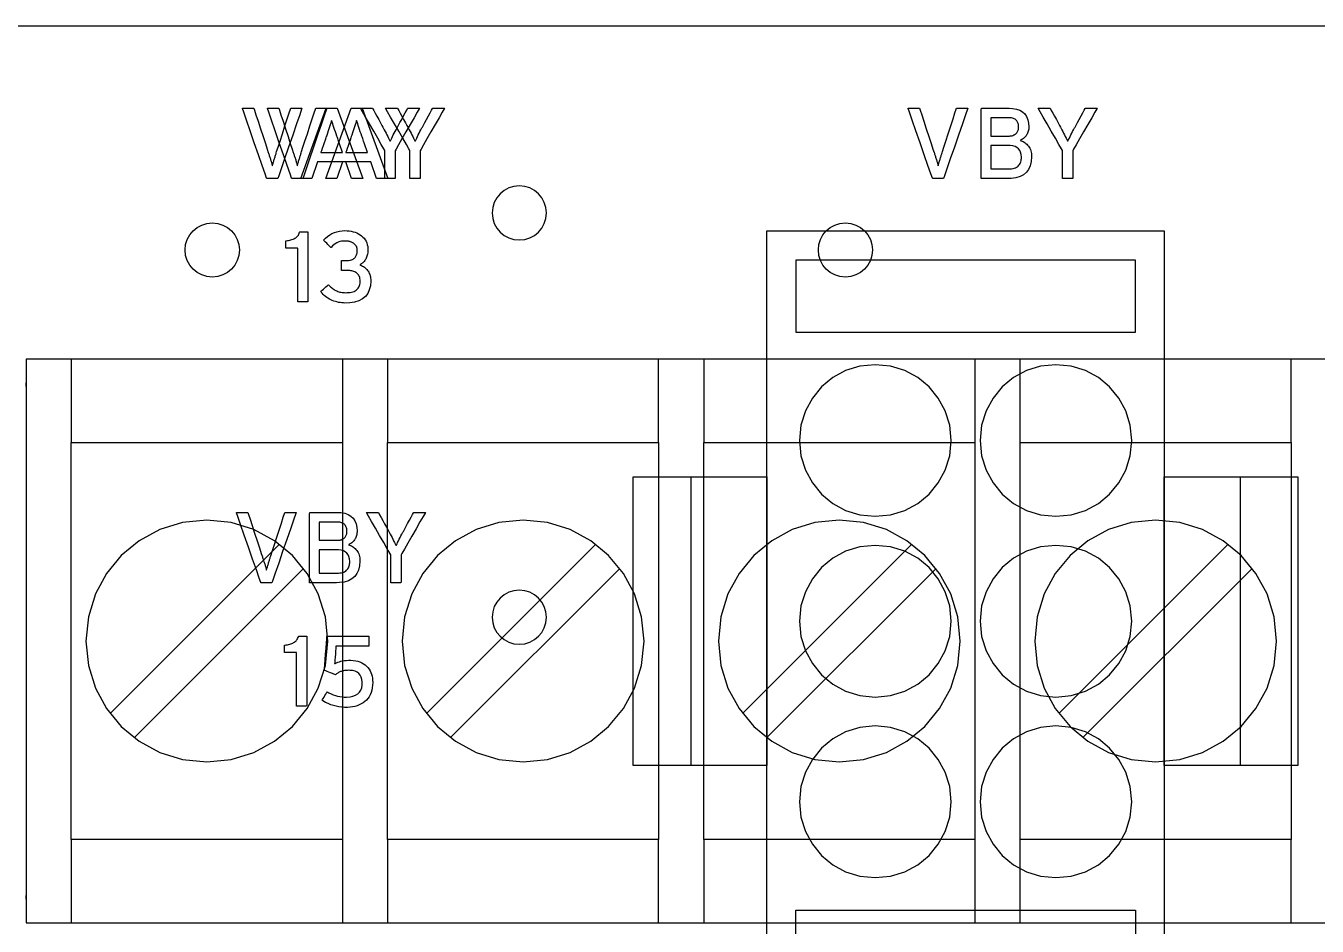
# Model space of a CAD drawing. Extents: x 1 to 47.7, y 0.2 to 33.3.
# Drawn here: x 32.801 to 34.587, y 10.786 to 12.033 of the extents above; entities that cross this region are included whole.
import ezdxf

# ---------------------------------------------------------------- set-up
doc = ezdxf.new("R2010")
doc.units = 0
doc.header["$MEASUREMENT"] = 0
for name, color, linetype in [('1_1__SCREW_TERMINAL_BLOCK_', 7, 'CONTINUOUS'), ('1_2__CONNECTORIZED_RELAY__', 7, 'CONTINUOUS'), ('4_0_____DWG', 7, 'CONTINUOUS')]:
    doc.layers.add(name, color=color, linetype=linetype)

msp = doc.modelspace()

# ---------------------------------------------------------------- linework, layer by layer
at = {"layer": '1_1__SCREW_TERMINAL_BLOCK_'}
for points in [[(33.1839, 11.8214), (33.1834, 11.8214), (33.1819, 11.8214), (33.1797, 11.8214), (33.1771, 11.8214), (33.1744, 11.8214), (33.172, 11.8214), (33.17, 11.8214), (33.1688, 11.8214), (33.1684, 11.8219), (33.1663, 11.8279), (33.1624, 11.8393), (33.1572, 11.8542), (33.1514, 11.8708), (33.1457, 11.8873), (33.1406, 11.902), (33.1368, 11.9129), (33.1349, 11.9183), (33.1351, 11.9186), (33.1364, 11.9186), (33.1385, 11.9186), (33.1411, 11.9186), (33.1439, 11.9186), (33.1465, 11.9186), (33.1487, 11.9186), (33.1502, 11.9186), (33.1507, 11.9186), (33.1516, 11.9159), (33.1537, 11.9095), (33.1566, 11.9005), (33.16, 11.8901), (33.1635, 11.8794), (33.1667, 11.8696), (33.1692, 11.8619), (33.1707, 11.8573), (33.1711, 11.8562), (33.1714, 11.8551), (33.1718, 11.8541), (33.1722, 11.853), (33.1725, 11.8519), (33.1729, 11.8508), (33.1733, 11.8496), (33.1737, 11.8485), (33.1741, 11.8473), (33.1744, 11.8461), (33.1747, 11.8449), (33.175, 11.8439), (33.1753, 11.8428), (33.1756, 11.8419), (33.1758, 11.841), (33.176, 11.8402), (33.1762, 11.8394), (33.1764, 11.839), (33.1766, 11.8397), (33.1768, 11.8405), (33.177, 11.8413), (33.1773, 11.8422), (33.1776, 11.8432), (33.1779, 11.8442), (33.1782, 11.8453), (33.1786, 11.8465), (33.179, 11.8477), (33.1793, 11.8489), (33.1797, 11.8501), (33.18, 11.8513), (33.1804, 11.8524), (33.1807, 11.8535), (33.1811, 11.8546), (33.1814, 11.8556), (33.1817, 11.8567), (33.1823, 11.8587), (33.1842, 11.8645), (33.187, 11.8731), (33.1903, 11.8833), (33.1938, 11.894), (33.197, 11.904), (33.1996, 11.9122), (33.2013, 11.9174), (33.2018, 11.9186), (33.2026, 11.9186), (33.2044, 11.9186), (33.2067, 11.9186), (33.2094, 11.9186), (33.2121, 11.9186), (33.2144, 11.9186), (33.2163, 11.9186), (33.2172, 11.9186), (33.2168, 11.9171), (33.2142, 11.9095), (33.2099, 11.897), (33.2045, 11.8814), (33.1988, 11.8646), (33.1932, 11.8485), (33.1885, 11.8346), (33.1852, 11.825)], [(33.3462, 11.8598), (33.3462, 11.8584), (33.3462, 11.8546), (33.3462, 11.8491), (33.3462, 11.8427), (33.3462, 11.8361), (33.3462, 11.83), (33.3462, 11.825), (33.3462, 11.822), (33.3462, 11.8214), (33.3453, 11.8214), (33.3436, 11.8214), (33.3415, 11.8214), (33.3391, 11.8214), (33.3367, 11.8214), (33.3346, 11.8214), (33.333, 11.8214), (33.3322, 11.8214), (33.3321, 11.8222), (33.3321, 11.8254), (33.3321, 11.8305), (33.3321, 11.8367), (33.3321, 11.8434), (33.3321, 11.8497), (33.3321, 11.8551), (33.3321, 11.8587), (33.3321, 11.8599), (33.3307, 11.8624), (33.3272, 11.8685), (33.3223, 11.8771), (33.3166, 11.8869), (33.3108, 11.897), (33.3055, 11.9063), (33.3012, 11.9136), (33.2988, 11.9179), (33.2985, 11.9186), (33.2996, 11.9186), (33.3016, 11.9186), (33.3042, 11.9186), (33.3071, 11.9186), (33.3099, 11.9186), (33.3123, 11.9186), (33.3141, 11.9186), (33.3149, 11.9186), (33.3153, 11.9179), (33.3166, 11.9155), (33.3186, 11.9119), (33.321, 11.9075), (33.3235, 11.9029), (33.3259, 11.8985), (33.3279, 11.8949), (33.3292, 11.8925), (33.3298, 11.8913), (33.3312, 11.8887), (33.3325, 11.8863), (33.3337, 11.8839), (33.3349, 11.8816), (33.336, 11.8794), (33.337, 11.8773), (33.338, 11.8753), (33.3389, 11.8734), (33.3397, 11.8735), (33.3406, 11.8754), (33.3416, 11.8773), (33.3426, 11.8794), (33.3437, 11.8816), (33.3449, 11.8839), (33.3461, 11.8863), (33.3474, 11.8888), (33.3488, 11.8914), (33.3494, 11.8925), (33.3508, 11.895), (33.3528, 11.8988), (33.3553, 11.9032), (33.3578, 11.9079), (33.3602, 11.9122), (33.3622, 11.9158), (33.3634, 11.9181), (33.3638, 11.9186), (33.3647, 11.9186), (33.3665, 11.9186), (33.369, 11.9186), (33.3717, 11.9186), (33.3745, 11.9186), (33.377, 11.9186), (33.3789, 11.9186), (33.3799, 11.9186), (33.3795, 11.9177), (33.3768, 11.9131), (33.3725, 11.9055), (33.3671, 11.8961), (33.3612, 11.886), (33.3556, 11.8762), (33.3508, 11.8678), (33.3475, 11.862)], [(34.0705, 11.8214), (34.07, 11.8214), (34.0684, 11.8214), (34.0663, 11.8214), (34.0637, 11.8214), (34.061, 11.8214), (34.0586, 11.8214), (34.0566, 11.8214), (34.0554, 11.8214), (34.055, 11.8219), (34.0529, 11.8279), (34.0489, 11.8393), (34.0438, 11.8542), (34.038, 11.8708), (34.0322, 11.8873), (34.0272, 11.902), (34.0234, 11.9129), (34.0215, 11.9183), (34.0217, 11.9186), (34.023, 11.9186), (34.0251, 11.9186), (34.0277, 11.9186), (34.0304, 11.9186), (34.0331, 11.9186), (34.0353, 11.9186), (34.0368, 11.9186), (34.0373, 11.9186), (34.0381, 11.9159), (34.0402, 11.9095), (34.0432, 11.9005), (34.0466, 11.8901), (34.0501, 11.8794), (34.0533, 11.8696), (34.0558, 11.8619), (34.0573, 11.8573), (34.0577, 11.8562), (34.058, 11.8551), (34.0584, 11.8541), (34.0587, 11.853), (34.0591, 11.8519), (34.0595, 11.8508), (34.0599, 11.8496), (34.0602, 11.8485), (34.0606, 11.8473), (34.061, 11.8461), (34.0613, 11.8449), (34.0616, 11.8439), (34.0619, 11.8428), (34.0621, 11.8419), (34.0624, 11.841), (34.0626, 11.8402), (34.0628, 11.8394), (34.063, 11.839), (34.0631, 11.8397), (34.0634, 11.8405), (34.0636, 11.8413), (34.0639, 11.8422), (34.0641, 11.8432), (34.0645, 11.8442), (34.0648, 11.8453), (34.0652, 11.8465), (34.0656, 11.8477), (34.0659, 11.8489), (34.0663, 11.8501), (34.0666, 11.8513), (34.067, 11.8524), (34.0673, 11.8535), (34.0676, 11.8546), (34.068, 11.8556), (34.0683, 11.8567), (34.0689, 11.8587), (34.0708, 11.8645), (34.0736, 11.8731), (34.0769, 11.8833), (34.0803, 11.894), (34.0836, 11.904), (34.0862, 11.9122), (34.0879, 11.9174), (34.0883, 11.9186), (34.0892, 11.9186), (34.091, 11.9186), (34.0933, 11.9186), (34.096, 11.9186), (34.0986, 11.9186), (34.101, 11.9186), (34.1029, 11.9186), (34.1038, 11.9186), (34.1034, 11.9171), (34.1008, 11.9095), (34.0965, 11.897), (34.0911, 11.8814), (34.0854, 11.8646), (34.0798, 11.8485), (34.0751, 11.8346), (34.0718, 11.825)], [(34.1923, 11.8512), (34.1918, 11.8447), (34.1904, 11.8389), (34.1881, 11.834), (34.185, 11.8299), (34.1811, 11.8266), (34.1763, 11.8241), (34.1706, 11.8224), (34.1641, 11.8215), (34.1598, 11.8214), (34.1572, 11.8214), (34.1527, 11.8214), (34.1468, 11.8214), (34.1403, 11.8214), (34.1339, 11.8214), (34.1284, 11.8214), (34.1244, 11.8214), (34.1227, 11.8214), (34.1227, 11.8243), (34.1227, 11.8335), (34.1227, 11.8472), (34.1227, 11.8634), (34.1227, 11.8804), (34.1227, 11.8962), (34.1227, 11.909), (34.1227, 11.9169), (34.1229, 11.9186), (34.1252, 11.9186), (34.1298, 11.9186), (34.1357, 11.9186), (34.1424, 11.9186), (34.149, 11.9186), (34.1549, 11.9186), (34.1592, 11.9186), (34.1613, 11.9186), (34.166, 11.9184), (34.1712, 11.9175), (34.1758, 11.9159), (34.1796, 11.9136), (34.1828, 11.9107), (34.1853, 11.907), (34.187, 11.9027), (34.1881, 11.8977), (34.1884, 11.893), (34.1883, 11.8913), (34.1882, 11.8898), (34.1879, 11.8882), (34.1876, 11.8868), (34.1872, 11.8854), (34.1866, 11.8841), (34.186, 11.8828), (34.1853, 11.8817), (34.1845, 11.8806), (34.1837, 11.8795), (34.1828, 11.8785), (34.1819, 11.8776), (34.1809, 11.8767), (34.1798, 11.8759), (34.1787, 11.8752), (34.1775, 11.8745), (34.1766, 11.8739), (34.1779, 11.8735), (34.1793, 11.873), (34.1806, 11.8723), (34.1819, 11.8716), (34.1832, 11.8708), (34.1844, 11.8698), (34.1856, 11.8687), (34.1868, 11.8675), (34.1879, 11.8662), (34.1889, 11.8648), (34.1898, 11.8632), (34.1905, 11.8615), (34.1911, 11.8597), (34.1916, 11.8578), (34.192, 11.8557), (34.1922, 11.8535)], [(34.2492, 11.8598), (34.2492, 11.8584), (34.2492, 11.8546), (34.2492, 11.8491), (34.2492, 11.8427), (34.2492, 11.8361), (34.2492, 11.83), (34.2492, 11.825), (34.2492, 11.822), (34.2491, 11.8214), (34.2482, 11.8214), (34.2466, 11.8214), (34.2444, 11.8214), (34.242, 11.8214), (34.2396, 11.8214), (34.2375, 11.8214), (34.2359, 11.8214), (34.2351, 11.8214), (34.2351, 11.8222), (34.2351, 11.8254), (34.2351, 11.8305), (34.2351, 11.8367), (34.2351, 11.8434), (34.2351, 11.8497), (34.2351, 11.8551), (34.2351, 11.8587), (34.2351, 11.8599), (34.2336, 11.8624), (34.2301, 11.8685), (34.2252, 11.8771), (34.2195, 11.8869), (34.2137, 11.897), (34.2084, 11.9063), (34.2042, 11.9136), (34.2017, 11.9179), (34.2015, 11.9186), (34.2026, 11.9186), (34.2046, 11.9186), (34.2071, 11.9186), (34.21, 11.9186), (34.2128, 11.9186), (34.2152, 11.9186), (34.217, 11.9186), (34.2178, 11.9186), (34.2182, 11.9179), (34.2195, 11.9155), (34.2215, 11.9119), (34.2239, 11.9075), (34.2265, 11.9029), (34.2288, 11.8985), (34.2308, 11.8949), (34.2321, 11.8925), (34.2328, 11.8913), (34.2341, 11.8887), (34.2354, 11.8863), (34.2366, 11.8839), (34.2378, 11.8816), (34.2389, 11.8794), (34.2399, 11.8773), (34.2409, 11.8753), (34.2418, 11.8734), (34.2427, 11.8735), (34.2435, 11.8754), (34.2445, 11.8773), (34.2455, 11.8794), (34.2466, 11.8816), (34.2478, 11.8839), (34.249, 11.8863), (34.2504, 11.8888), (34.2517, 11.8914), (34.2523, 11.8925), (34.2537, 11.895), (34.2558, 11.8988), (34.2582, 11.9032), (34.2608, 11.9079), (34.2632, 11.9122), (34.2651, 11.9158), (34.2663, 11.9181), (34.2667, 11.9186), (34.2676, 11.9186), (34.2694, 11.9186), (34.2719, 11.9186), (34.2747, 11.9186), (34.2774, 11.9186), (34.2799, 11.9186), (34.2818, 11.9186), (34.2828, 11.9186), (34.2824, 11.9177), (34.2797, 11.9131), (34.2754, 11.9055), (34.27, 11.8961), (34.2642, 11.886), (34.2585, 11.8762), (34.2538, 11.8678), (34.2504, 11.862)], [(33.2656, 11.8799), (33.2645, 11.8831), (33.2635, 11.8861), (33.2625, 11.8891), (33.2616, 11.8919), (33.2607, 11.8946), (33.2599, 11.8971), (33.2591, 11.8995), (33.2584, 11.9018), (33.2578, 11.9005), (33.2571, 11.8981), (33.2563, 11.8956), (33.2555, 11.893), (33.2546, 11.8902), (33.2537, 11.8873), (33.2527, 11.8843), (33.2516, 11.8811), (33.251, 11.8794), (33.2504, 11.8775), (33.2493, 11.8744), (33.248, 11.8706), (33.2466, 11.8666), (33.2453, 11.8628), (33.2442, 11.8597), (33.2436, 11.8578), (33.2436, 11.8575), (33.2458, 11.8575), (33.2496, 11.8575), (33.2546, 11.8575), (33.2601, 11.8575), (33.2653, 11.8575), (33.2697, 11.8575), (33.2726, 11.8575), (33.2734, 11.8575), (33.273, 11.8588), (33.272, 11.8615), (33.2708, 11.8651), (33.2694, 11.8691), (33.268, 11.8731), (33.2668, 11.8765), (33.2659, 11.879)], [(34.1743, 11.8926), (34.1743, 11.8938), (34.1741, 11.895), (34.174, 11.8962), (34.1737, 11.8973), (34.1733, 11.8984), (34.1729, 11.8994), (34.1724, 11.9004), (34.1718, 11.9013), (34.1711, 11.9021), (34.1702, 11.9028), (34.1693, 11.9035), (34.1682, 11.904), (34.167, 11.9044), (34.1657, 11.9048), (34.1643, 11.9051), (34.1628, 11.9052), (34.1612, 11.9053), (34.1603, 11.9053), (34.1577, 11.9053), (34.154, 11.9053), (34.1497, 11.9053), (34.1453, 11.9053), (34.1412, 11.9053), (34.1381, 11.9053), (34.1362, 11.9053), (34.136, 11.9051), (34.136, 11.9032), (34.136, 11.9001), (34.136, 11.896), (34.136, 11.8916), (34.136, 11.8873), (34.136, 11.8837), (34.136, 11.8811), (34.136, 11.8801), (34.1369, 11.8801), (34.1395, 11.8801), (34.1432, 11.8801), (34.1475, 11.8801), (34.1519, 11.8801), (34.156, 11.8801), (34.1592, 11.8801), (34.161, 11.8801), (34.1617, 11.8801), (34.1625, 11.8802), (34.1633, 11.8802), (34.164, 11.8803), (34.1647, 11.8805), (34.1654, 11.8806), (34.1661, 11.8808), (34.1667, 11.881), (34.1673, 11.8813), (34.1678, 11.8816), (34.1684, 11.8818), (34.1689, 11.8821), (34.1694, 11.8825), (34.1699, 11.8828), (34.1703, 11.8831), (34.1707, 11.8835), (34.1712, 11.8839), (34.1717, 11.8845), (34.1723, 11.8853), (34.1728, 11.8862), (34.1733, 11.8872), (34.1736, 11.8882), (34.1739, 11.8892), (34.1741, 11.8903), (34.1743, 11.8914)], [(34.1782, 11.8508), (34.1779, 11.8544), (34.1771, 11.8576), (34.1759, 11.8602), (34.1742, 11.8625), (34.172, 11.8643), (34.1694, 11.8656), (34.1663, 11.8665), (34.1628, 11.867), (34.161, 11.867), (34.1588, 11.867), (34.1553, 11.867), (34.151, 11.867), (34.1464, 11.867), (34.1421, 11.867), (34.1386, 11.867), (34.1364, 11.867), (34.136, 11.8668), (34.136, 11.8648), (34.136, 11.8608), (34.136, 11.8556), (34.136, 11.8499), (34.136, 11.8442), (34.136, 11.8394), (34.136, 11.836), (34.136, 11.8347), (34.137, 11.8347), (34.1396, 11.8347), (34.1434, 11.8347), (34.1478, 11.8347), (34.1523, 11.8347), (34.1563, 11.8347), (34.1594, 11.8347), (34.161, 11.8347), (34.1626, 11.8347), (34.1646, 11.8349), (34.1666, 11.8352), (34.1683, 11.8356), (34.1699, 11.8361), (34.1714, 11.8368), (34.1726, 11.8376), (34.1738, 11.8386), (34.1747, 11.8396), (34.1755, 11.8407), (34.1762, 11.8419), (34.1768, 11.8432), (34.1773, 11.8446), (34.1777, 11.846), (34.178, 11.8475), (34.1781, 11.8491)], [(33.0962, 11.7224), (33.0954, 11.7148), (33.0932, 11.7078), (33.0898, 11.7014), (33.0852, 11.6959), (33.0796, 11.6913), (33.0733, 11.6878), (33.0662, 11.6857), (33.0587, 11.6849), (33.0511, 11.6857), (33.0441, 11.6878), (33.0377, 11.6913), (33.0322, 11.6959), (33.0276, 11.7014), (33.0241, 11.7078), (33.0219, 11.7148), (33.0212, 11.7224), (33.0219, 11.7299), (33.0241, 11.737), (33.0276, 11.7434), (33.0322, 11.7489), (33.0377, 11.7535), (33.0441, 11.7569), (33.0511, 11.7591), (33.0587, 11.7599), (33.0662, 11.7591), (33.0733, 11.7569), (33.0796, 11.7535), (33.0852, 11.7489), (33.0898, 11.7434), (33.0932, 11.737), (33.0954, 11.7299)], [(33.9722, 11.7224), (33.9714, 11.7148), (33.9692, 11.7078), (33.9658, 11.7014), (33.9612, 11.6959), (33.9556, 11.6913), (33.9493, 11.6878), (33.9422, 11.6857), (33.9347, 11.6849), (33.9271, 11.6857), (33.9201, 11.6878), (33.9137, 11.6913), (33.9082, 11.6959), (33.9036, 11.7014), (33.9001, 11.7078), (33.8979, 11.7148), (33.8972, 11.7224), (33.8979, 11.7299), (33.9001, 11.737), (33.9036, 11.7434), (33.9082, 11.7489), (33.9137, 11.7535), (33.9201, 11.7569), (33.9271, 11.7591), (33.9347, 11.7599), (33.9422, 11.7591), (33.9493, 11.7569), (33.9556, 11.7535), (33.9612, 11.7489), (33.9658, 11.7434), (33.9692, 11.737), (33.9714, 11.7299)], [(33.2186, 11.1811), (33.2152, 11.2148), (33.2054, 11.2462), (33.19, 11.2747), (33.1696, 11.2995), (33.1448, 11.3199), (33.1164, 11.3354), (33.085, 11.3451), (33.0513, 11.3486), (33.0175, 11.3451), (32.9861, 11.3354), (32.9577, 11.3199), (32.9329, 11.2995), (32.9125, 11.2747), (32.897, 11.2462), (32.8873, 11.2148), (32.8839, 11.1811), (32.8873, 11.1474), (32.897, 11.116), (32.9125, 11.0876), (32.9329, 11.0628), (32.9577, 11.0423), (32.9861, 11.0269), (33.0175, 11.0171), (33.0513, 11.0137), (33.085, 11.0171), (33.1164, 11.0269), (33.1448, 11.0423), (33.1696, 11.0628), (33.19, 11.0876), (33.2054, 11.116), (33.2152, 11.1474)], [(33.6561, 11.1811), (33.6527, 11.2148), (33.6429, 11.2462), (33.6275, 11.2747), (33.6071, 11.2995), (33.5823, 11.3199), (33.5539, 11.3354), (33.5225, 11.3451), (33.4888, 11.3486), (33.4551, 11.3451), (33.4236, 11.3354), (33.3952, 11.3199), (33.3704, 11.2995), (33.35, 11.2747), (33.3346, 11.2462), (33.3248, 11.2148), (33.3214, 11.1811), (33.3248, 11.1474), (33.3346, 11.116), (33.35, 11.0876), (33.3704, 11.0628), (33.3952, 11.0423), (33.4236, 11.0269), (33.4551, 11.0171), (33.4888, 11.0137), (33.5225, 11.0171), (33.5539, 11.0269), (33.5823, 11.0423), (33.6071, 11.0628), (33.6275, 11.0876), (33.6429, 11.116), (33.6527, 11.1474)], [(34.0936, 11.1811), (34.0902, 11.2148), (34.0805, 11.2462), (34.065, 11.2747), (34.0446, 11.2995), (34.0198, 11.3199), (33.9914, 11.3354), (33.9599, 11.3451), (33.9262, 11.3486), (33.8925, 11.3451), (33.8611, 11.3354), (33.8327, 11.3199), (33.8079, 11.2995), (33.7875, 11.2747), (33.7721, 11.2462), (33.7623, 11.2148), (33.7589, 11.1811), (33.7623, 11.1474), (33.7721, 11.116), (33.7875, 11.0876), (33.8079, 11.0628), (33.8327, 11.0423), (33.8611, 11.0269), (33.8925, 11.0171), (33.9262, 11.0137), (33.9599, 11.0171), (33.9914, 11.0269), (34.0198, 11.0423), (34.0446, 11.0628), (34.065, 11.0876), (34.0805, 11.116), (34.0902, 11.1474)], [(34.5311, 11.1811), (34.5277, 11.2148), (34.518, 11.2462), (34.5026, 11.2747), (34.4821, 11.2995), (34.4573, 11.3199), (34.4289, 11.3354), (34.3975, 11.3451), (34.3637, 11.3486), (34.33, 11.3451), (34.2986, 11.3354), (34.2702, 11.3199), (34.2455, 11.2995), (34.225, 11.2747), (34.2096, 11.2462), (34.1999, 11.2148), (34.1965, 11.1811), (34.1999, 11.1474), (34.2096, 11.116), (34.225, 11.0876), (34.2455, 11.0628), (34.2702, 11.0423), (34.2986, 11.0269), (34.33, 11.0171), (34.3637, 11.0137), (34.3975, 11.0171), (34.4289, 11.0269), (34.4573, 11.0423), (34.4821, 11.0628), (34.5026, 11.0876), (34.518, 11.116), (34.5277, 11.1474)]]:
    msp.add_lwpolyline(points, close=True, dxfattribs=at)
for points in [[(33.286, 11.8214), (33.2779, 11.8445), (33.239, 11.8445), (33.2309, 11.8214), (33.2158, 11.8214), (33.2508, 11.9186), (33.2662, 11.9186), (33.3016, 11.8214), (33.286, 11.8214)], [(34.6824, 11.5711), (34.4573, 11.5711), (33.9878, 11.5711), (33.7563, 11.5711), (33.5356, 11.5711), (33.4313, 11.5711), (33.3322, 11.5711), (33.239, 11.5711), (33.1525, 11.5711), (33.0737, 11.5711), (33.0032, 11.5711), (32.9419, 11.5711), (32.8906, 11.5711), (32.8501, 11.5711), (32.8213, 11.5711), (32.8049, 11.5711), (32.8012, 11.5711), (32.8012, 11.57), (32.8012, 11.5546), (32.8012, 11.5473), (32.8012, 11.5455), (32.8012, 11.5445), (32.8006, 11.5332)], [(32.8012, 11.5711), (32.8012, 10.7912)], [(32.8637, 11.5711), (32.8637, 11.4561)], [(33.2387, 11.5711), (33.2387, 11.4561)], [(33.3012, 11.5711), (33.3012, 11.4561)], [(33.6762, 11.4561), (33.6762, 11.5711)], [(33.7388, 11.5711), (33.7388, 11.4561)], [(34.1138, 11.5711), (34.1138, 11.4561)], [(34.1763, 11.4561), (34.1763, 11.5711)], [(34.5513, 11.4561), (34.5513, 11.5711)], [(33.2387, 10.9062), (32.8637, 10.9062), (32.8637, 11.4561), (33.2387, 11.4561), (33.2387, 10.9062)], [(33.6762, 10.9062), (33.3012, 10.9062), (33.3012, 11.4561), (33.6762, 11.4561), (33.6762, 10.9062)], [(34.1138, 10.9062), (33.7388, 10.9062), (33.7388, 11.4561), (34.1138, 11.4561), (34.1138, 10.9062)], [(34.5513, 10.9062), (34.1763, 10.9062), (34.1763, 11.4561), (34.5513, 11.4561), (34.5513, 10.9062)], [(32.9175, 11.0809), (33.1517, 11.3151)], [(33.355, 11.0809), (33.5892, 11.3151)], [(33.7923, 11.0809), (34.0266, 11.3151)], [(34.2299, 11.0809), (34.4641, 11.3151)], [(33.1851, 11.2817), (32.9509, 11.0474)], [(33.6225, 11.2817), (33.3884, 11.0474)], [(34.06, 11.2817), (33.8258, 11.0474)], [(34.4976, 11.2817), (34.2633, 11.0474)], [(32.8637, 10.9062), (32.8637, 10.7912)], [(33.2387, 10.9062), (33.2387, 10.7912)], [(33.3012, 10.9062), (33.3012, 10.7912)], [(33.6762, 10.7912), (33.6762, 10.9062)], [(33.7388, 10.9062), (33.7388, 10.7912)], [(34.1138, 10.9062), (34.1138, 10.7912)], [(34.1763, 10.7912), (34.1763, 10.9062)], [(34.5513, 10.7912), (34.5513, 10.9062)], [(32.8006, 10.8291), (32.8012, 10.8177), (32.8012, 10.8168), (32.8012, 10.8149), (32.8012, 10.8077), (32.8012, 10.7923), (32.8012, 10.7912), (32.8049, 10.7912), (32.8213, 10.7912), (32.8501, 10.7912), (32.8906, 10.7912), (32.9419, 10.7912), (33.0032, 10.7912), (33.0737, 10.7912), (33.1525, 10.7912), (33.239, 10.7912), (33.3322, 10.7912), (33.4313, 10.7912), (33.5356, 10.7912), (33.7563, 10.7912), (33.9878, 10.7912), (34.4573, 10.7912), (34.6824, 10.7912)]]:
    msp.add_lwpolyline(points, dxfattribs=at)
at = {"layer": '1_2__CONNECTORIZED_RELAY__'}
for points in [[(33.1494, 11.8214), (33.1489, 11.8214), (33.1473, 11.8214), (33.1452, 11.8214), (33.1426, 11.8214), (33.1399, 11.8214), (33.1375, 11.8214), (33.1355, 11.8214), (33.1343, 11.8214), (33.1339, 11.8219), (33.1318, 11.8279), (33.1278, 11.8393), (33.1227, 11.8541), (33.1169, 11.8708), (33.1111, 11.8873), (33.1061, 11.9019), (33.1023, 11.9129), (33.1004, 11.9183), (33.1006, 11.9186), (33.1019, 11.9186), (33.104, 11.9186), (33.1066, 11.9186), (33.1093, 11.9186), (33.112, 11.9186), (33.1142, 11.9186), (33.1157, 11.9186), (33.1161, 11.9186), (33.117, 11.9159), (33.1191, 11.9094), (33.1221, 11.9005), (33.1255, 11.89), (33.129, 11.8794), (33.1322, 11.8696), (33.1347, 11.8619), (33.1362, 11.8573), (33.1366, 11.8562), (33.1369, 11.8551), (33.1373, 11.8541), (33.1376, 11.853), (33.138, 11.8519), (33.1384, 11.8508), (33.1388, 11.8496), (33.1391, 11.8485), (33.1395, 11.8473), (33.1399, 11.8461), (33.1402, 11.8449), (33.1405, 11.8438), (33.1408, 11.8428), (33.141, 11.8419), (33.1413, 11.841), (33.1415, 11.8402), (33.1417, 11.8394), (33.1419, 11.839), (33.1421, 11.8397), (33.1423, 11.8405), (33.1425, 11.8413), (33.1428, 11.8422), (33.143, 11.8432), (33.1434, 11.8442), (33.1437, 11.8453), (33.1441, 11.8465), (33.1445, 11.8477), (33.1448, 11.8489), (33.1452, 11.8501), (33.1455, 11.8512), (33.1459, 11.8524), (33.1462, 11.8535), (33.1465, 11.8546), (33.1469, 11.8556), (33.1472, 11.8567), (33.1478, 11.8587), (33.1497, 11.8645), (33.1525, 11.8731), (33.1558, 11.8833), (33.1592, 11.894), (33.1625, 11.904), (33.1651, 11.9122), (33.1668, 11.9173), (33.1673, 11.9186), (33.1681, 11.9186), (33.1699, 11.9186), (33.1722, 11.9186), (33.1749, 11.9186), (33.1776, 11.9186), (33.1799, 11.9186), (33.1818, 11.9186), (33.1827, 11.9186), (33.1823, 11.9171), (33.1797, 11.9094), (33.1754, 11.8969), (33.17, 11.8814), (33.1643, 11.8646), (33.1587, 11.8484), (33.154, 11.8346), (33.1507, 11.825)], [(33.3117, 11.8598), (33.3117, 11.8584), (33.3117, 11.8546), (33.3117, 11.8491), (33.3117, 11.8427), (33.3117, 11.8361), (33.3117, 11.83), (33.3117, 11.825), (33.3117, 11.822), (33.3117, 11.8214), (33.3108, 11.8214), (33.3091, 11.8214), (33.307, 11.8214), (33.3046, 11.8214), (33.3022, 11.8214), (33.3, 11.8214), (33.2984, 11.8214), (33.2977, 11.8214), (33.2976, 11.8222), (33.2976, 11.8254), (33.2976, 11.8305), (33.2976, 11.8367), (33.2976, 11.8434), (33.2976, 11.8497), (33.2976, 11.8551), (33.2976, 11.8587), (33.2976, 11.8599), (33.2961, 11.8624), (33.2926, 11.8685), (33.2877, 11.877), (33.2821, 11.8869), (33.2763, 11.897), (33.2709, 11.9063), (33.2667, 11.9136), (33.2643, 11.9179), (33.264, 11.9186), (33.2651, 11.9186), (33.2671, 11.9186), (33.2697, 11.9186), (33.2725, 11.9186), (33.2753, 11.9186), (33.2778, 11.9186), (33.2796, 11.9186), (33.2804, 11.9186), (33.2808, 11.9179), (33.2821, 11.9155), (33.2841, 11.9119), (33.2865, 11.9075), (33.289, 11.9029), (33.2914, 11.8985), (33.2934, 11.8948), (33.2947, 11.8925), (33.2953, 11.8913), (33.2967, 11.8887), (33.298, 11.8862), (33.2992, 11.8839), (33.3004, 11.8816), (33.3015, 11.8794), (33.3025, 11.8773), (33.3035, 11.8753), (33.3044, 11.8733), (33.3052, 11.8735), (33.3061, 11.8754), (33.3071, 11.8773), (33.3081, 11.8794), (33.3092, 11.8816), (33.3104, 11.8839), (33.3116, 11.8863), (33.3129, 11.8888), (33.3143, 11.8914), (33.3149, 11.8925), (33.3163, 11.895), (33.3183, 11.8988), (33.3208, 11.9032), (33.3233, 11.9079), (33.3257, 11.9122), (33.3277, 11.9158), (33.3289, 11.918), (33.3292, 11.9186), (33.3302, 11.9186), (33.332, 11.9186), (33.3344, 11.9186), (33.3372, 11.9186), (33.34, 11.9186), (33.3425, 11.9186), (33.3444, 11.9186), (33.3454, 11.9186), (33.345, 11.9177), (33.3423, 11.9131), (33.338, 11.9055), (33.3326, 11.8961), (33.3267, 11.886), (33.3211, 11.8762), (33.3163, 11.8678), (33.313, 11.862)], [(33.2311, 11.8799), (33.23, 11.8831), (33.229, 11.8861), (33.228, 11.8891), (33.2271, 11.8919), (33.2262, 11.8945), (33.2254, 11.8971), (33.2246, 11.8995), (33.2239, 11.9018), (33.2233, 11.9005), (33.2226, 11.8981), (33.2218, 11.8956), (33.221, 11.893), (33.2201, 11.8902), (33.2192, 11.8873), (33.2182, 11.8842), (33.2171, 11.881), (33.2165, 11.8794), (33.2159, 11.8775), (33.2148, 11.8744), (33.2135, 11.8706), (33.2121, 11.8666), (33.2108, 11.8628), (33.2097, 11.8597), (33.209, 11.8578), (33.2091, 11.8575), (33.2112, 11.8575), (33.2151, 11.8575), (33.2201, 11.8575), (33.2255, 11.8575), (33.2308, 11.8575), (33.2352, 11.8575), (33.2381, 11.8575), (33.2389, 11.8575), (33.2384, 11.8588), (33.2375, 11.8614), (33.2363, 11.865), (33.2348, 11.8691), (33.2335, 11.8731), (33.2323, 11.8765), (33.2314, 11.8789)], [(33.4459, 11.7737), (33.4467, 11.7661), (33.4489, 11.7591), (33.4523, 11.7527), (33.4569, 11.7471), (33.4624, 11.7426), (33.4688, 11.7391), (33.4759, 11.7369), (33.4834, 11.7362), (33.491, 11.7369), (33.498, 11.7391), (33.5044, 11.7426), (33.5099, 11.7471), (33.5145, 11.7527), (33.518, 11.7591), (33.5201, 11.7661), (33.5209, 11.7737), (33.5201, 11.7812), (33.518, 11.7883), (33.5145, 11.7946), (33.5099, 11.8002), (33.5044, 11.8048), (33.498, 11.8082), (33.491, 11.8104), (33.4834, 11.8112), (33.4759, 11.8104), (33.4688, 11.8082), (33.4624, 11.8048), (33.4569, 11.8002), (33.4523, 11.7946), (33.4489, 11.7883), (33.4467, 11.7812)], [(33.1769, 11.6504), (33.1769, 11.6533), (33.1769, 11.6609), (33.1769, 11.6717), (33.1769, 11.6844), (33.1769, 11.6975), (33.1769, 11.7094), (33.1769, 11.7188), (33.1769, 11.7242), (33.1768, 11.725), (33.1756, 11.725), (33.1735, 11.725), (33.1708, 11.725), (33.1679, 11.725), (33.165, 11.725), (33.1626, 11.725), (33.1609, 11.725), (33.1603, 11.725), (33.1603, 11.7253), (33.1603, 11.7264), (33.1603, 11.7278), (33.1603, 11.7295), (33.1603, 11.7313), (33.1603, 11.7329), (33.1603, 11.7342), (33.1603, 11.7349), (33.1611, 11.7351), (33.1628, 11.7353), (33.1644, 11.7355), (33.166, 11.7358), (33.1675, 11.7362), (33.169, 11.7367), (33.1704, 11.7372), (33.1717, 11.7378), (33.173, 11.7385), (33.1742, 11.7392), (33.1753, 11.74), (33.1762, 11.7409), (33.1771, 11.7419), (33.1778, 11.743), (33.1785, 11.7442), (33.179, 11.7455), (33.1795, 11.7469), (33.1797, 11.7476), (33.1806, 11.7476), (33.182, 11.7476), (33.1838, 11.7476), (33.1858, 11.7476), (33.1878, 11.7476), (33.1894, 11.7476), (33.1906, 11.7476), (33.191, 11.7476), (33.191, 11.7439), (33.191, 11.734), (33.191, 11.7198), (33.191, 11.7033), (33.191, 11.6863), (33.191, 11.6707), (33.191, 11.6584), (33.191, 11.6514), (33.1909, 11.6504), (33.1899, 11.6504), (33.1881, 11.6504), (33.1858, 11.6504), (33.1834, 11.6504), (33.181, 11.6504), (33.1789, 11.6504), (33.1775, 11.6504)], [(33.278, 11.6793), (33.2774, 11.6728), (33.276, 11.6672), (33.2737, 11.6623), (33.2705, 11.6581), (33.2665, 11.6547), (33.2615, 11.6521), (33.2557, 11.6503), (33.2491, 11.6492), (33.2423, 11.6489), (33.2401, 11.649), (33.2378, 11.6492), (33.2356, 11.6495), (33.2334, 11.6499), (33.2312, 11.6504), (33.229, 11.651), (33.2269, 11.6517), (33.2248, 11.6526), (33.2227, 11.6535), (33.2207, 11.6545), (33.2188, 11.6556), (33.217, 11.6568), (33.2153, 11.6581), (33.2137, 11.6594), (33.2122, 11.6609), (33.2108, 11.6624), (33.2095, 11.664), (33.2088, 11.665), (33.2095, 11.6656), (33.2108, 11.6667), (33.2124, 11.6681), (33.2142, 11.6697), (33.216, 11.6712), (33.2176, 11.6727), (33.2188, 11.6737), (33.2195, 11.6743), (33.2201, 11.6737), (33.2212, 11.6725), (33.2223, 11.6714), (33.2235, 11.6703), (33.2247, 11.6694), (33.2259, 11.6685), (33.2272, 11.6676), (33.2285, 11.6669), (33.2298, 11.6662), (33.2312, 11.6656), (33.2326, 11.665), (33.234, 11.6646), (33.2354, 11.6642), (33.2368, 11.6638), (33.2382, 11.6636), (33.2396, 11.6634), (33.2411, 11.6633), (33.2425, 11.6632), (33.2448, 11.6633), (33.2471, 11.6634), (33.2493, 11.6637), (33.2513, 11.6641), (33.2531, 11.6645), (33.2548, 11.6651), (33.2563, 11.6658), (33.2576, 11.6667), (33.2587, 11.6676), (33.2597, 11.6686), (33.2606, 11.6696), (33.2613, 11.6708), (33.262, 11.672), (33.2625, 11.6734), (33.2629, 11.6748), (33.2631, 11.6763), (33.2633, 11.6779), (33.2633, 11.6795), (33.2632, 11.6812), (33.263, 11.6827), (33.2627, 11.6841), (33.2622, 11.6855), (33.2617, 11.6867), (33.261, 11.6879), (33.2602, 11.6889), (33.2593, 11.6898), (33.2583, 11.6907), (33.2572, 11.6914), (33.256, 11.692), (33.2547, 11.6925), (33.2533, 11.693), (33.2519, 11.6933), (33.2504, 11.6936), (33.2488, 11.6938), (33.2472, 11.6939), (33.2462, 11.6939), (33.2456, 11.6939), (33.2446, 11.6939), (33.2433, 11.6939), (33.2418, 11.6939), (33.2404, 11.6939), (33.239, 11.6939), (33.238, 11.6939), (33.2375, 11.6939), (33.2374, 11.6941), (33.2374, 11.6951), (33.2374, 11.6968), (33.2374, 11.6989), (33.2374, 11.7013), (33.2374, 11.7036), (33.2374, 11.7057), (33.2374, 11.7072), (33.2374, 11.708), (33.2376, 11.708), (33.2383, 11.708), (33.2394, 11.708), (33.2407, 11.708), (33.2422, 11.708), (33.2436, 11.708), (33.2448, 11.708), (33.2457, 11.708), (33.2461, 11.708), (33.2474, 11.708), (33.2488, 11.7082), (33.2501, 11.7084), (33.2513, 11.7088), (33.2525, 11.7092), (33.2535, 11.7098), (33.2545, 11.7104), (33.2554, 11.7112), (33.2562, 11.712), (33.2569, 11.7129), (33.2575, 11.7138), (33.258, 11.7148), (33.2584, 11.7158), (33.2588, 11.7169), (33.2591, 11.718), (33.2593, 11.7191), (33.2594, 11.7203), (33.2594, 11.7214), (33.2594, 11.7219), (33.2594, 11.7224), (33.2593, 11.7229), (33.2593, 11.7234), (33.2592, 11.7239), (33.2591, 11.7244), (33.259, 11.7249), (33.2589, 11.7255), (33.2587, 11.726), (33.2585, 11.7265), (33.2582, 11.7271), (33.2579, 11.7276), (33.2576, 11.7281), (33.2573, 11.7285), (33.2569, 11.729), (33.2565, 11.7295), (33.256, 11.7299), (33.2556, 11.7304), (33.2551, 11.7308), (33.2546, 11.7313), (33.254, 11.7317), (33.2534, 11.7321), (33.2528, 11.7324), (33.2521, 11.7328), (33.2515, 11.7331), (33.2507, 11.7334), (33.2499, 11.7337), (33.2491, 11.734), (33.2482, 11.7342), (33.2473, 11.7344), (33.2463, 11.7345), (33.2453, 11.7346), (33.2443, 11.7347), (33.2431, 11.7348), (33.242, 11.7348), (33.2399, 11.7347), (33.2376, 11.7344), (33.2353, 11.7339), (33.2331, 11.7331), (33.2309, 11.7322), (33.2289, 11.731), (33.227, 11.7295), (33.2251, 11.7279), (33.2233, 11.726), (33.2228, 11.726), (33.2218, 11.7269), (33.2205, 11.7282), (33.2188, 11.7299), (33.2171, 11.7316), (33.2154, 11.7333), (33.2139, 11.7347), (33.2129, 11.7356), (33.2126, 11.736), (33.2153, 11.7388), (33.2182, 11.7412), (33.2212, 11.7434), (33.2243, 11.7451), (33.2277, 11.7466), (33.2311, 11.7477), (33.2348, 11.7485), (33.2385, 11.749), (33.2423, 11.7492), (33.2453, 11.7491), (33.2482, 11.7488), (33.251, 11.7483), (33.2537, 11.7477), (33.2563, 11.7469), (33.2587, 11.7459), (33.261, 11.7448), (33.2632, 11.7434), (33.2653, 11.7419), (33.2672, 11.7403), (33.2688, 11.7385), (33.2703, 11.7365), (33.2715, 11.7344), (33.2724, 11.7321), (33.2732, 11.7297), (33.2737, 11.7271), (33.274, 11.7244), (33.274, 11.7219), (33.2739, 11.7201), (33.2737, 11.7183), (33.2735, 11.7167), (33.2731, 11.7151), (33.2727, 11.7136), (33.2722, 11.7122), (33.2717, 11.7109), (33.2711, 11.7098), (33.2704, 11.7086), (33.2696, 11.7076), (33.2688, 11.7066), (33.2679, 11.7056), (33.267, 11.7047), (33.2661, 11.7039), (33.2651, 11.7031), (33.264, 11.7024), (33.2629, 11.7017), (33.2637, 11.7012), (33.2652, 11.7007), (33.2666, 11.7001), (33.2679, 11.6993), (33.2692, 11.6985), (33.2703, 11.6976), (33.2715, 11.6965), (33.2725, 11.6954), (33.2735, 11.6942), (33.2744, 11.6929), (33.2752, 11.6915), (33.2759, 11.69), (33.2765, 11.6885), (33.277, 11.6868), (33.2774, 11.6851), (33.2777, 11.6832), (33.2779, 11.6813)], [(33.9758, 11.3537), (33.9971, 11.3558), (34.0169, 11.3619), (34.0347, 11.3715), (34.0503, 11.3843), (34.0631, 11.3999), (34.0728, 11.4177), (34.0789, 11.4374), (34.081, 11.4586), (34.0789, 11.4797), (34.0728, 11.4995), (34.0631, 11.5173), (34.0503, 11.5329), (34.0347, 11.5457), (34.0169, 11.5554), (33.9971, 11.5615), (33.9758, 11.5636), (33.9547, 11.5615), (33.935, 11.5554), (33.9172, 11.5457), (33.9017, 11.5329), (33.8889, 11.5173), (33.8793, 11.4995), (33.8732, 11.4797), (33.871, 11.4586), (33.8732, 11.4374), (33.8793, 11.4177), (33.8889, 11.3999), (33.9017, 11.3843), (33.9172, 11.3715), (33.935, 11.3619), (33.9547, 11.3558)], [(34.2258, 11.3537), (34.247, 11.3558), (34.2668, 11.3619), (34.2847, 11.3715), (34.3002, 11.3843), (34.3131, 11.3999), (34.3227, 11.4177), (34.3288, 11.4374), (34.331, 11.4586), (34.3288, 11.4797), (34.3227, 11.4995), (34.3131, 11.5173), (34.3002, 11.5329), (34.2847, 11.5457), (34.2668, 11.5554), (34.247, 11.5615), (34.2258, 11.5636), (34.2047, 11.5615), (34.185, 11.5554), (34.1672, 11.5457), (34.1517, 11.5329), (34.1389, 11.5173), (34.1292, 11.4995), (34.1231, 11.4797), (34.121, 11.4586), (34.1231, 11.4374), (34.1292, 11.4177), (34.1389, 11.3999), (34.1517, 11.3843), (34.1672, 11.3715), (34.185, 11.3619), (34.2047, 11.3558)], [(33.1413, 11.2618), (33.1407, 11.2618), (33.1392, 11.2618), (33.137, 11.2618), (33.1344, 11.2618), (33.1318, 11.2618), (33.1293, 11.2618), (33.1273, 11.2618), (33.1261, 11.2618), (33.1257, 11.2623), (33.1236, 11.2683), (33.1197, 11.2797), (33.1145, 11.2946), (33.1087, 11.3112), (33.103, 11.3277), (33.0979, 11.3424), (33.0941, 11.3533), (33.0922, 11.3587), (33.0924, 11.359), (33.0937, 11.359), (33.0958, 11.359), (33.0984, 11.359), (33.1012, 11.359), (33.1038, 11.359), (33.106, 11.359), (33.1075, 11.359), (33.108, 11.359), (33.1089, 11.3563), (33.111, 11.3499), (33.1139, 11.3409), (33.1173, 11.3305), (33.1208, 11.3198), (33.124, 11.31), (33.1265, 11.3023), (33.128, 11.2977), (33.1284, 11.2966), (33.1288, 11.2955), (33.1291, 11.2945), (33.1295, 11.2934), (33.1298, 11.2923), (33.1302, 11.2912), (33.1306, 11.29), (33.131, 11.2889), (33.1314, 11.2877), (33.1317, 11.2865), (33.132, 11.2853), (33.1323, 11.2843), (33.1326, 11.2833), (33.1329, 11.2823), (33.1331, 11.2814), (33.1333, 11.2806), (33.1335, 11.2798), (33.1337, 11.2794), (33.1339, 11.2801), (33.1341, 11.2809), (33.1343, 11.2817), (33.1346, 11.2826), (33.1349, 11.2836), (33.1352, 11.2846), (33.1356, 11.2858), (33.1359, 11.2869), (33.1363, 11.2881), (33.1367, 11.2893), (33.137, 11.2905), (33.1374, 11.2917), (33.1377, 11.2928), (33.138, 11.2939), (33.1384, 11.295), (33.1387, 11.296), (33.139, 11.2971), (33.1396, 11.2991), (33.1415, 11.3049), (33.1443, 11.3135), (33.1476, 11.3237), (33.1511, 11.3344), (33.1543, 11.3444), (33.157, 11.3526), (33.1586, 11.3578), (33.1591, 11.359), (33.16, 11.359), (33.1617, 11.359), (33.1641, 11.359), (33.1667, 11.359), (33.1694, 11.359), (33.1718, 11.359), (33.1736, 11.359), (33.1746, 11.359), (33.1741, 11.3575), (33.1715, 11.3499), (33.1672, 11.3374), (33.1619, 11.3218), (33.1561, 11.3051), (33.1506, 11.2889), (33.1458, 11.275), (33.1425, 11.2654)], [(33.263, 11.2916), (33.2625, 11.2851), (33.2611, 11.2793), (33.2589, 11.2744), (33.2558, 11.2703), (33.2518, 11.267), (33.247, 11.2645), (33.2413, 11.2628), (33.2348, 11.2619), (33.2305, 11.2618), (33.228, 11.2618), (33.2234, 11.2618), (33.2175, 11.2618), (33.211, 11.2618), (33.2047, 11.2618), (33.1991, 11.2618), (33.1952, 11.2618), (33.1934, 11.2618), (33.1934, 11.2647), (33.1934, 11.2739), (33.1934, 11.2876), (33.1934, 11.3038), (33.1934, 11.3208), (33.1934, 11.3366), (33.1934, 11.3494), (33.1934, 11.3573), (33.1936, 11.359), (33.196, 11.359), (33.2005, 11.359), (33.2065, 11.359), (33.2131, 11.359), (33.2198, 11.359), (33.2256, 11.359), (33.23, 11.359), (33.232, 11.359), (33.2367, 11.3588), (33.242, 11.3579), (33.2465, 11.3563), (33.2504, 11.354), (33.2535, 11.3511), (33.256, 11.3474), (33.2577, 11.3431), (33.2588, 11.3381), (33.2591, 11.3334), (33.2591, 11.3317), (33.2589, 11.3302), (33.2587, 11.3286), (33.2583, 11.3272), (33.2579, 11.3258), (33.2574, 11.3245), (33.2568, 11.3232), (33.256, 11.3221), (33.2553, 11.321), (33.2544, 11.3199), (33.2535, 11.3189), (33.2526, 11.318), (33.2516, 11.3171), (33.2505, 11.3163), (33.2494, 11.3156), (33.2482, 11.3149), (33.2473, 11.3143), (33.2487, 11.3139), (33.25, 11.3134), (33.2513, 11.3127), (33.2526, 11.312), (33.2539, 11.3112), (33.2551, 11.3102), (33.2563, 11.3091), (33.2575, 11.3079), (33.2586, 11.3066), (33.2596, 11.3052), (33.2605, 11.3036), (33.2613, 11.3019), (33.2619, 11.3001), (33.2623, 11.2982), (33.2627, 11.2961), (33.2629, 11.2939)], [(33.245, 11.333), (33.245, 11.3342), (33.2449, 11.3354), (33.2447, 11.3366), (33.2444, 11.3377), (33.2441, 11.3388), (33.2436, 11.3398), (33.2431, 11.3408), (33.2425, 11.3417), (33.2418, 11.3425), (33.241, 11.3432), (33.24, 11.3439), (33.2389, 11.3444), (33.2377, 11.3449), (33.2365, 11.3452), (33.2351, 11.3455), (33.2336, 11.3456), (33.232, 11.3457), (33.231, 11.3457), (33.2284, 11.3457), (33.2248, 11.3457), (33.2205, 11.3457), (33.216, 11.3457), (33.212, 11.3457), (33.2088, 11.3457), (33.207, 11.3457), (33.2067, 11.3455), (33.2067, 11.3436), (33.2067, 11.3405), (33.2067, 11.3364), (33.2067, 11.332), (33.2067, 11.3277), (33.2067, 11.3241), (33.2067, 11.3215), (33.2067, 11.3205), (33.2077, 11.3205), (33.2102, 11.3205), (33.2139, 11.3205), (33.2182, 11.3205), (33.2226, 11.3205), (33.2267, 11.3205), (33.2299, 11.3205), (33.2317, 11.3205), (33.2324, 11.3205), (33.2332, 11.3206), (33.234, 11.3206), (33.2347, 11.3207), (33.2355, 11.3209), (33.2362, 11.321), (33.2368, 11.3212), (33.2374, 11.3214), (33.238, 11.3217), (33.2386, 11.322), (33.2391, 11.3222), (33.2396, 11.3225), (33.2401, 11.3229), (33.2406, 11.3232), (33.2411, 11.3235), (33.2415, 11.3239), (33.2419, 11.3243), (33.2424, 11.3249), (33.243, 11.3257), (33.2436, 11.3266), (33.244, 11.3276), (33.2444, 11.3286), (33.2447, 11.3296), (33.2449, 11.3307), (33.245, 11.3318)], [(33.3199, 11.3002), (33.3199, 11.2988), (33.3199, 11.295), (33.3199, 11.2895), (33.3199, 11.2831), (33.3199, 11.2765), (33.3199, 11.2704), (33.3199, 11.2654), (33.3199, 11.2624), (33.3198, 11.2618), (33.3189, 11.2618), (33.3173, 11.2618), (33.3151, 11.2618), (33.3127, 11.2618), (33.3103, 11.2618), (33.3082, 11.2618), (33.3066, 11.2618), (33.3058, 11.2618), (33.3058, 11.2626), (33.3058, 11.2658), (33.3058, 11.2709), (33.3058, 11.2771), (33.3058, 11.2838), (33.3058, 11.2901), (33.3058, 11.2955), (33.3058, 11.2991), (33.3058, 11.3003), (33.3043, 11.3028), (33.3008, 11.3089), (33.2959, 11.3175), (33.2903, 11.3273), (33.2844, 11.3374), (33.2791, 11.3467), (33.2749, 11.354), (33.2724, 11.3583), (33.2722, 11.359), (33.2733, 11.359), (33.2753, 11.359), (33.2779, 11.359), (33.2807, 11.359), (33.2835, 11.359), (33.286, 11.359), (33.2878, 11.359), (33.2886, 11.359), (33.289, 11.3583), (33.2903, 11.3559), (33.2923, 11.3523), (33.2947, 11.3479), (33.2972, 11.3433), (33.2996, 11.3389), (33.3016, 11.3353), (33.3029, 11.3329), (33.3035, 11.3317), (33.3048, 11.3291), (33.3061, 11.3267), (33.3074, 11.3243), (33.3085, 11.322), (33.3096, 11.3198), (33.3107, 11.3177), (33.3116, 11.3157), (33.3126, 11.3138), (33.3134, 11.3139), (33.3143, 11.3158), (33.3152, 11.3177), (33.3163, 11.3198), (33.3174, 11.322), (33.3185, 11.3243), (33.3198, 11.3267), (33.3211, 11.3292), (33.3225, 11.3318), (33.3231, 11.3329), (33.3245, 11.3354), (33.3265, 11.3392), (33.3289, 11.3436), (33.3315, 11.3483), (33.3339, 11.3526), (33.3358, 11.3562), (33.3371, 11.3585), (33.3374, 11.359), (33.3383, 11.359), (33.3402, 11.359), (33.3426, 11.359), (33.3454, 11.359), (33.3482, 11.359), (33.3507, 11.359), (33.3526, 11.359), (33.3536, 11.359), (33.3531, 11.3581), (33.3505, 11.3535), (33.3461, 11.3459), (33.3407, 11.3365), (33.3349, 11.3264), (33.3293, 11.3166), (33.3245, 11.3082), (33.3211, 11.3024)], [(33.9758, 11.1036), (33.9971, 11.1057), (34.0169, 11.1118), (34.0347, 11.1214), (34.0503, 11.1342), (34.0631, 11.1498), (34.0728, 11.1676), (34.0789, 11.1873), (34.081, 11.2084), (34.0789, 11.2296), (34.0728, 11.2494), (34.0631, 11.2672), (34.0503, 11.2828), (34.0347, 11.2956), (34.0169, 11.3053), (33.9971, 11.3114), (33.9758, 11.3135), (33.9547, 11.3114), (33.935, 11.3053), (33.9172, 11.2956), (33.9017, 11.2828), (33.8889, 11.2672), (33.8793, 11.2494), (33.8732, 11.2296), (33.871, 11.2084), (33.8732, 11.1873), (33.8793, 11.1676), (33.8889, 11.1498), (33.9017, 11.1342), (33.9172, 11.1214), (33.935, 11.1118), (33.9547, 11.1057)], [(34.2258, 11.1036), (34.247, 11.1057), (34.2668, 11.1118), (34.2847, 11.1214), (34.3002, 11.1342), (34.3131, 11.1498), (34.3227, 11.1676), (34.3288, 11.1873), (34.331, 11.2084), (34.3288, 11.2296), (34.3227, 11.2494), (34.3131, 11.2672), (34.3002, 11.2828), (34.2847, 11.2956), (34.2668, 11.3053), (34.247, 11.3114), (34.2258, 11.3135), (34.2047, 11.3114), (34.185, 11.3053), (34.1672, 11.2956), (34.1517, 11.2828), (34.1389, 11.2672), (34.1292, 11.2494), (34.1231, 11.2296), (34.121, 11.2084), (34.1231, 11.1873), (34.1292, 11.1676), (34.1389, 11.1498), (34.1517, 11.1342), (34.1672, 11.1214), (34.185, 11.1118), (34.2047, 11.1057)], [(33.2489, 11.2912), (33.2486, 11.2948), (33.2478, 11.298), (33.2466, 11.3006), (33.2449, 11.3029), (33.2428, 11.3047), (33.2402, 11.306), (33.2371, 11.3069), (33.2335, 11.3074), (33.2318, 11.3074), (33.2296, 11.3074), (33.2261, 11.3074), (33.2218, 11.3074), (33.2172, 11.3074), (33.2129, 11.3074), (33.2094, 11.3074), (33.2072, 11.3074), (33.2067, 11.3072), (33.2067, 11.3052), (33.2067, 11.3012), (33.2067, 11.296), (33.2067, 11.2903), (33.2067, 11.2846), (33.2067, 11.2798), (33.2067, 11.2764), (33.2067, 11.2751), (33.2077, 11.2751), (33.2104, 11.2751), (33.2141, 11.2751), (33.2185, 11.2751), (33.223, 11.2751), (33.227, 11.2751), (33.2301, 11.2751), (33.2317, 11.2751), (33.2333, 11.2751), (33.2354, 11.2753), (33.2373, 11.2756), (33.239, 11.276), (33.2406, 11.2765), (33.2421, 11.2772), (33.2434, 11.278), (33.2445, 11.279), (33.2455, 11.28), (33.2463, 11.2811), (33.247, 11.2823), (33.2476, 11.2836), (33.248, 11.285), (33.2484, 11.2864), (33.2487, 11.2879), (33.2488, 11.2895)], [(33.4459, 11.2141), (33.4467, 11.2065), (33.4489, 11.1995), (33.4523, 11.1931), (33.4569, 11.1876), (33.4624, 11.183), (33.4688, 11.1795), (33.4759, 11.1773), (33.4834, 11.1766), (33.491, 11.1773), (33.498, 11.1795), (33.5044, 11.183), (33.5099, 11.1876), (33.5145, 11.1931), (33.518, 11.1995), (33.5201, 11.2065), (33.5209, 11.2141), (33.5201, 11.2216), (33.518, 11.2287), (33.5145, 11.235), (33.5099, 11.2406), (33.5044, 11.2452), (33.498, 11.2486), (33.491, 11.2508), (33.4834, 11.2516), (33.4759, 11.2508), (33.4688, 11.2486), (33.4624, 11.2452), (33.4569, 11.2406), (33.4523, 11.235), (33.4489, 11.2287), (33.4467, 11.2216)], [(33.1753, 11.0908), (33.1753, 11.0937), (33.1753, 11.1013), (33.1753, 11.1121), (33.1753, 11.1248), (33.1753, 11.1379), (33.1753, 11.1498), (33.1753, 11.1592), (33.1753, 11.1646), (33.1751, 11.1654), (33.1739, 11.1654), (33.1718, 11.1654), (33.1691, 11.1654), (33.1662, 11.1654), (33.1634, 11.1654), (33.1609, 11.1654), (33.1592, 11.1654), (33.1586, 11.1654), (33.1586, 11.1658), (33.1586, 11.1668), (33.1586, 11.1682), (33.1586, 11.1699), (33.1586, 11.1717), (33.1586, 11.1733), (33.1586, 11.1746), (33.1586, 11.1753), (33.1594, 11.1755), (33.1611, 11.1757), (33.1628, 11.1759), (33.1643, 11.1763), (33.1659, 11.1766), (33.1673, 11.1771), (33.1687, 11.1776), (33.1701, 11.1782), (33.1713, 11.1789), (33.1725, 11.1796), (33.1736, 11.1804), (33.1746, 11.1813), (33.1754, 11.1823), (33.1762, 11.1834), (33.1768, 11.1846), (33.1774, 11.1859), (33.1778, 11.1873), (33.1781, 11.188), (33.1789, 11.188), (33.1804, 11.188), (33.1822, 11.188), (33.1842, 11.188), (33.1861, 11.188), (33.1878, 11.188), (33.1889, 11.188), (33.1894, 11.188), (33.1894, 11.1843), (33.1894, 11.1744), (33.1894, 11.1603), (33.1894, 11.1437), (33.1894, 11.1267), (33.1894, 11.1111), (33.1894, 11.0989), (33.1894, 11.0918), (33.1892, 11.0908), (33.1882, 11.0908), (33.1864, 11.0908), (33.1842, 11.0908), (33.1817, 11.0908), (33.1793, 11.0908), (33.1773, 11.0908), (33.1758, 11.0908)], [(33.2807, 11.1238), (33.2806, 11.1199), (33.2801, 11.1163), (33.2795, 11.1129), (33.2785, 11.1097), (33.2773, 11.1067), (33.2758, 11.104), (33.2741, 11.1016), (33.2721, 11.0993), (33.2699, 11.0973), (33.2675, 11.0956), (33.2649, 11.094), (33.2621, 11.0927), (33.2591, 11.0916), (33.256, 11.0907), (33.2528, 11.09), (33.2493, 11.0895), (33.2457, 11.0893), (33.2418, 11.0893), (33.2378, 11.0895), (33.2339, 11.09), (33.2301, 11.0908), (33.2263, 11.0917), (33.2226, 11.093), (33.219, 11.0945), (33.2154, 11.0962), (33.2119, 11.0982), (33.2109, 11.0991), (33.2114, 11.1), (33.2123, 11.1015), (33.2134, 11.1034), (33.2145, 11.1055), (33.2157, 11.1075), (33.2166, 11.1092), (33.2173, 11.1104), (33.2176, 11.1109), (33.2202, 11.1095), (33.2232, 11.1081), (33.2262, 11.1068), (33.2291, 11.1058), (33.2321, 11.1049), (33.2352, 11.1043), (33.2382, 11.1038), (33.2413, 11.1035), (33.2446, 11.1034), (33.2493, 11.1038), (33.2534, 11.1046), (33.257, 11.106), (33.26, 11.1079), (33.2624, 11.1102), (33.2642, 11.1131), (33.2655, 11.1164), (33.2662, 11.1203), (33.2663, 11.1245), (33.2658, 11.128), (33.2649, 11.1312), (33.2634, 11.1339), (33.2615, 11.1361), (33.2591, 11.1379), (33.2563, 11.1392), (33.2529, 11.1401), (33.2491, 11.1405), (33.2465, 11.1406), (33.2452, 11.1405), (33.244, 11.1404), (33.2428, 11.1403), (33.2416, 11.1402), (33.2404, 11.14), (33.2393, 11.1397), (33.2383, 11.1394), (33.2372, 11.1391), (33.2362, 11.1387), (33.2353, 11.1383), (33.2343, 11.1379), (33.2334, 11.1374), (33.2325, 11.1368), (33.2316, 11.1363), (33.2307, 11.1357), (33.2299, 11.1351), (33.229, 11.1344), (33.2285, 11.1347), (33.2271, 11.1352), (33.225, 11.1361), (33.2225, 11.1371), (33.22, 11.1381), (33.2176, 11.1391), (33.2156, 11.1399), (33.2143, 11.1404), (33.214, 11.1406), (33.2142, 11.1431), (33.2145, 11.1481), (33.215, 11.155), (33.2155, 11.1629), (33.2161, 11.171), (33.2166, 11.1783), (33.217, 11.1841), (33.2172, 11.1875), (33.2177, 11.188), (33.2214, 11.188), (33.2282, 11.188), (33.237, 11.188), (33.2467, 11.188), (33.2564, 11.188), (33.265, 11.188), (33.2715, 11.188), (33.2748, 11.188), (33.2751, 11.1878), (33.2751, 11.1867), (33.2751, 11.185), (33.2751, 11.1828), (33.2751, 11.1805), (33.2751, 11.1782), (33.2751, 11.1762), (33.2751, 11.1748), (33.2751, 11.1742), (33.2738, 11.1742), (33.2697, 11.1742), (33.2636, 11.1742), (33.2563, 11.1742), (33.2486, 11.1742), (33.2413, 11.1742), (33.2352, 11.1742), (33.2311, 11.1742), (33.2298, 11.1742), (33.2298, 11.1731), (33.2296, 11.1706), (33.2293, 11.1671), (33.229, 11.163), (33.2287, 11.1588), (33.2284, 11.1549), (33.2282, 11.1518), (33.228, 11.1499), (33.2286, 11.1499), (33.2305, 11.1509), (33.2325, 11.1518), (33.2346, 11.1525), (33.2368, 11.1532), (33.2392, 11.1537), (33.2417, 11.1541), (33.2443, 11.1543), (33.2471, 11.1545), (33.2503, 11.1545), (33.2538, 11.1542), (33.2571, 11.1537), (33.2602, 11.153), (33.263, 11.1521), (33.2657, 11.151), (33.2681, 11.1497), (33.2703, 11.1481), (33.2723, 11.1463), (33.2741, 11.1444), (33.2756, 11.1423), (33.277, 11.14), (33.2781, 11.1377), (33.2791, 11.1352), (33.2798, 11.1325), (33.2803, 11.1298), (33.2806, 11.1269)], [(33.9758, 10.8536), (33.9971, 10.8557), (34.0169, 10.8618), (34.0347, 10.8715), (34.0503, 10.8843), (34.0631, 10.8998), (34.0728, 10.9176), (34.0789, 10.9374), (34.081, 10.9585), (34.0789, 10.9797), (34.0728, 10.9994), (34.0631, 11.0173), (34.0503, 11.0328), (34.0347, 11.0457), (34.0169, 11.0553), (33.9971, 11.0615), (33.9758, 11.0636), (33.9547, 11.0615), (33.935, 11.0553), (33.9172, 11.0457), (33.9017, 11.0328), (33.8889, 11.0173), (33.8793, 10.9994), (33.8732, 10.9797), (33.871, 10.9585), (33.8732, 10.9374), (33.8793, 10.9176), (33.8889, 10.8998), (33.9017, 10.8843), (33.9172, 10.8715), (33.935, 10.8618), (33.9547, 10.8557)], [(34.2258, 10.8536), (34.247, 10.8557), (34.2668, 10.8618), (34.2847, 10.8715), (34.3002, 10.8843), (34.3131, 10.8998), (34.3227, 10.9176), (34.3288, 10.9374), (34.331, 10.9585), (34.3288, 10.9797), (34.3227, 10.9994), (34.3131, 11.0173), (34.3002, 11.0328), (34.2847, 11.0457), (34.2668, 11.0553), (34.247, 11.0615), (34.2258, 11.0636), (34.2047, 11.0615), (34.185, 11.0553), (34.1672, 11.0457), (34.1517, 11.0328), (34.1389, 11.0173), (34.1292, 10.9994), (34.1231, 10.9797), (34.121, 10.9585), (34.1231, 10.9374), (34.1292, 10.9176), (34.1389, 10.8998), (34.1517, 10.8843), (34.1672, 10.8715), (34.185, 10.8618), (34.2047, 10.8557)]]:
    msp.add_lwpolyline(points, close=True, dxfattribs=at)
for points in [[(33.2515, 11.8214), (33.2434, 11.8445), (33.2044, 11.8445), (33.1964, 11.8214), (33.1812, 11.8214), (33.2162, 11.9186), (33.2317, 11.9186), (33.2671, 11.8214), (33.2515, 11.8214)], [(34.3758, 10.6686), (33.826, 10.6686), (33.826, 11.7487), (34.3758, 11.7487), (34.3758, 10.6686)], [(34.3359, 11.7085), (33.866, 11.7085), (33.866, 11.6086), (34.3359, 11.6086), (34.3359, 11.7085)], [(33.826, 11.0087), (33.641, 11.0087), (33.641, 11.4086), (33.826, 11.4086), (33.826, 11.0087)], [(33.7209, 11.4086), (33.7209, 11.0087)], [(34.5608, 11.0087), (34.3758, 11.0087), (34.3758, 11.4086), (34.5608, 11.4086), (34.5608, 11.0087)], [(34.4809, 11.4086), (34.4809, 11.0087)], [(34.3359, 10.7086), (33.866, 10.7086), (33.866, 10.8087), (34.3359, 10.8087), (34.3359, 10.7086)]]:
    msp.add_lwpolyline(points, dxfattribs=at)
at = {"layer": '4_0_____DWG'}
msp.add_lwpolyline([(32.684, 12.0327), (33.0171, 12.0327), (33.3492, 12.0327), (33.6794, 12.0327), (33.8436, 12.0327), (34.0071, 12.0327), (34.1696, 12.0327), (34.3312, 12.0327), (34.4917, 12.0327), (34.651, 12.0327), (34.809, 12.0327), (34.9657, 12.0327), (35.1209, 12.0327), (35.2744, 12.0327), (35.4263, 12.0327), (35.5764, 12.0327)], dxfattribs=at)

doc.saveas('drawing.dxf')
